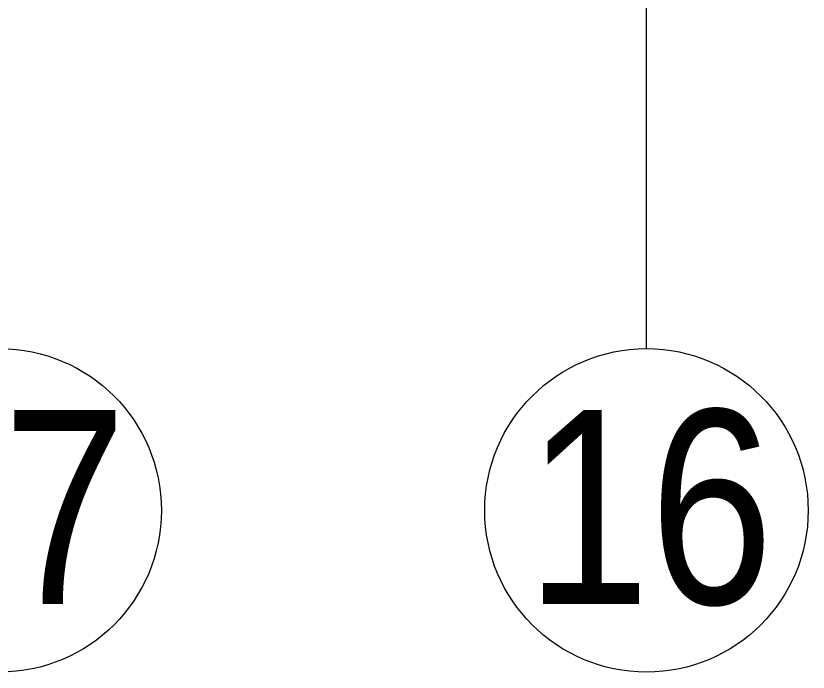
# Model space of a CAD drawing. Header units: metres. Extents: x -201 to 705, y -63 to 42.
# Drawn here: x 527.56 to 539.81, y -33.96 to -23.82 of the extents above; entities that cross this region are included whole.
import ezdxf

# ---------------------------------------------------------------- set-up
doc = ezdxf.new("R2010")
doc.units = ezdxf.units.M
doc.linetypes.add('Grid Line', pattern=[11.1125, 6.35, -1.5875, 1.5875, -1.5875])
doc.layers.add('A_GRID', color=7, linetype='Continuous', lineweight=9)
doc.layers.add('A_GRID_BALOON', color=7, linetype='Continuous', lineweight=9)
doc.styles.add('Arial Narrow_1', font='ARIALN.TTF', dxfattribs={"height": 3})

# ---------------------------------------------------------------- blocks, each defined once
blk = doc.blocks.new('Grid - Aks Sembolü-236857-14_73 _17_73_ TEKNİK KAT _FFL__ANAHTAR PLAN')
at = {"layer": 'A_GRID_BALOON', "color": 253, "true_color": 0xaaaaaa}
blk.add_circle((0, 0), 0.005, dxfattribs=at)

msp = doc.modelspace()

# ---------------------------------------------------------------- linework, layer by layer
at = {"layer": 'A_GRID', "color": 253, "linetype": 'Grid Line', "true_color": 0xaaaaaa}
msp.add_line((537.314, -28.963), (537.314, 13.652), dxfattribs=at)

# ---------------------------------------------------------------- block references
at = {"layer": 'A_GRID_BALOON', "color": 253, "true_color": 0xaaaaaa, "xscale": 499.9999999999995, "yscale": 499.9999999999995, "zscale": 499.9999999999995}
for p in [(527.314, -31.463), (537.314, -31.463)]:
    msp.add_blockref('Grid - Aks Sembolü-236857-14_73 _17_73_ TEKNİK KAT _FFL__ANAHTAR PLAN', p, dxfattribs=at)

# ---------------------------------------------------------------- texts
at = {"layer": 'A_GRID_BALOON', "color": 253, "true_color": 0xaaaaaa, "char_height": 3, "width": 4.64979, "attachment_point": 1, "style": 'Arial Narrow_1'}
for s, insert in [('16', (535.453, -29.91)), ('17', (525.453, -29.91))]:
    msp.add_mtext(s, dxfattribs=dict(at, insert=insert))

doc.saveas('drawing.dxf')
